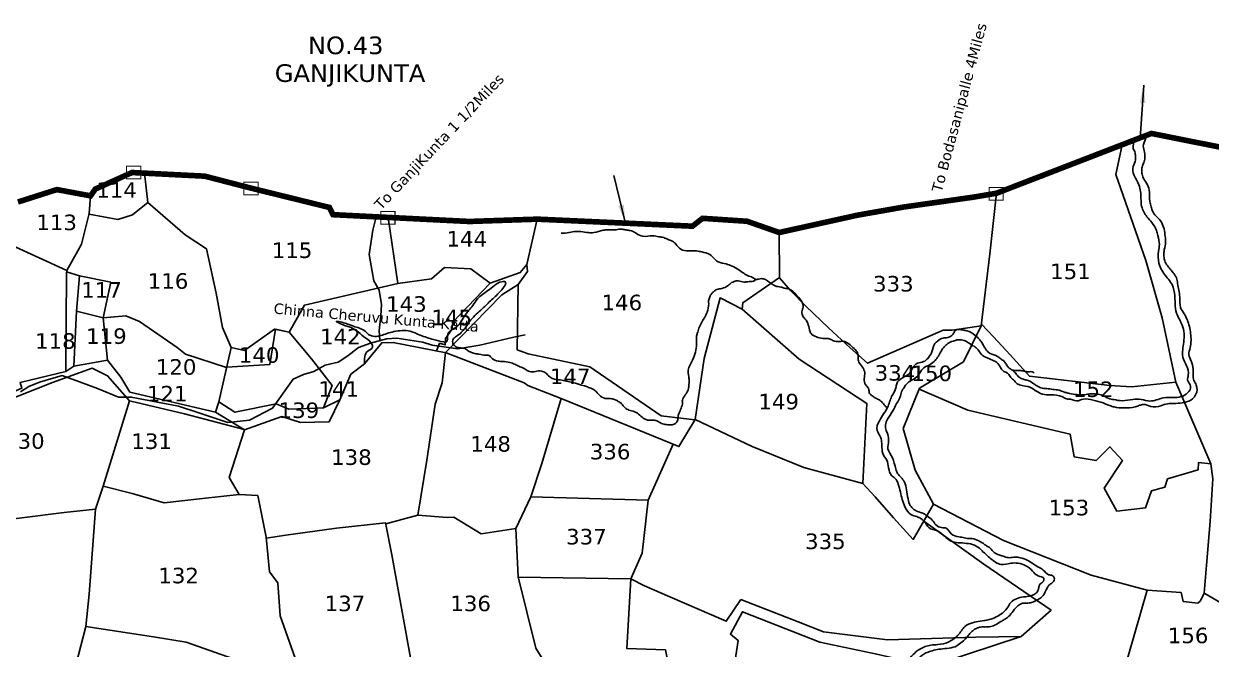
# Model space of a CAD drawing. Header units: inches. Extents: x 749320 to 763590, y 1655511 to 1661473.
# Drawn here: x 756578 to 758269, y 1659235 to 1660126 of the extents above; entities that cross this region are included whole.
import ezdxf
from ezdxf.enums import TextEntityAlignment as Align

# ---------------------------------------------------------------- set-up
doc = ezdxf.new("R2010")
doc.units = ezdxf.units.IN
doc.header["$MEASUREMENT"] = 0
doc.linetypes.add('ACAD_ISO02W100', pattern=[15, 12, -3])
for name, color, linetype in [('PLOT', 7, 'Continuous'), ('PLOT NO', 7, 'Continuous'), ('ROADS', 6, 'Continuous'), ('TANKS-STREAM', 4, 'Continuous'), ('VILLAGE BOUNDRY', 5, 'Continuous'), ('VILLAGE STONES', 240, 'Continuous')]:
    doc.layers.add(name, color=color, linetype=linetype)
doc.styles.get("Standard").update_dxf_attribs({"font": 'verdana_0.ttf'})
doc.dimstyles.get("Standard").update_dxf_attribs({"dimtxt": 0.18, "dimasz": 0.18, "dimexe": 0.18, "dimexo": 0.0625, "dimgap": 0.09, "dimtad": 0, "dimtih": 1, "dimtoh": 1, "dimdec": 4, "dimzin": 0, "dimdsep": 46, "dimtxsty": 'Standard', "dimcen": 0.09, "dimadec": 0, "dimazin": 0, "dimtfac": 1, "dimtdec": 4, "dimtofl": 0, "dimtmove": 0, "dimatfit": 3, "dimfxl": 0, "dimtolj": 1, "dimtzin": 0, "dimarcsym": 0})

msp = doc.modelspace()

# ---------------------------------------------------------------- linework, layer by layer
at = {"layer": 'PLOT'}
for points in [[(757941.7, 1659698.2), (757958.9, 1659679.9), (757982.4, 1659654.2), (758010, 1659623.9), (758124.8, 1659610.9), (758155.4, 1659608.8), (758218.5, 1659615.6), (758199.1, 1659707), (758175.7, 1659788.5), (758140, 1659892.1), (758133.2, 1659910.9), (758142.1, 1659953.4)], [(756670.7, 1659854.6), (756711.8, 1659846.9), (756732.7, 1659853.9), (756754.5, 1659871.4), (756749.5, 1659913)], [(757654, 1659764.1), (757669.9, 1659745.8), (757691.8, 1659723.8), (757723.9, 1659692.6), (757754.5, 1659664.5), (757779.6, 1659642.3), (757887, 1659689.4), (757900, 1659689.7), (757941.4, 1659695.7), (757953.6, 1659798.3), (757963.2, 1659884.4)], [(756638.9, 1659774.2), (756654.7, 1659802.5), (756659.8, 1659811.7), (756670.9, 1659855.4), (756672.7, 1659880.7)], [(756754.5, 1659871.4), (756807.5, 1659825.2), (756837.7, 1659805.3), (756851.8, 1659742.3), (756860.9, 1659693.4), (756873.2, 1659664.6)], [(756969.5, 1659207.8), (756942.9, 1659282.7), (756939.7, 1659329.8), (756927.7, 1659345.4), (756923, 1659394.6), (756910.8, 1659454.1), (756884.2, 1659455.6), (756870.4, 1659479.9), (756891.9, 1659547.8), (756850.5, 1659572.8), (756855.6, 1659587.6), (756873.2, 1659664.6), (756892.2, 1659660.7), (756934.8, 1659691), (756955.8, 1659686.6), (756977.4, 1659725.2), (757110.5, 1659756), (757096.7, 1659850)], [(757533.6, 1659561.9), (757485.5, 1659567.7), (757383.8, 1659637.2), (757296.3, 1659655.9), (757280.3, 1659661.6), (757281.8, 1659754.4), (757295, 1659772.8), (757294, 1659782.8), (757309, 1659847.5)], [(757653.6, 1659828.5), (757654.3, 1659764.3), (757601.8, 1659728.6), (757600.8, 1659719.5)], [(756471.4, 1659590.2), (756551.3, 1659596.5), (756574.9, 1659607.1), (756572.4, 1659615.2), (756637.6, 1659630.5), (756638.5, 1659770.8), (756638.9, 1659774.2), (756560, 1659810.3), (756551.2, 1659812.7)], [(757110.5, 1659756), (757158.4, 1659762.4), (757177.1, 1659778.9), (757214.2, 1659777), (757241.8, 1659756.6), (757284.8, 1659771.8), (757294, 1659782.8)], [(756638.7, 1659772.5), (756657.2, 1659767), (756701.6, 1659757.7), (756690.8, 1659707), (756652.5, 1659716.7), (756657.2, 1659767)], [(757093.2, 1659413.8), (757138.9, 1659426.3), (757151.7, 1659504.3), (757163.7, 1659583.9), (757173.8, 1659614.3), (757178.4, 1659657.5), (757258.4, 1659740), (757281.8, 1659754.4)], [(757241.8, 1659756.6), (757189, 1659700.7), (757187.4, 1659690.3), (757178.3, 1659677.5), (757178, 1659668.5), (757169.9, 1659670.9), (757165.6, 1659660)], [(756936.1, 1659690.8), (756955.8, 1659686.6), (756987.3, 1659648.9), (757017.1, 1659610.9), (757004.6, 1659579), (757027.6, 1659590.2), (757043.3, 1659626.8), (757063.1, 1659641.7), (757087.6, 1659671.6), (757103.9, 1659671.8), (757179.3, 1659657.3), (757290.3, 1659614.6), (757295.6, 1659610.9), (757343, 1659592.1), (757425.5, 1659558.6), (757510.8, 1659523.8), (757533.9, 1659562.4), (757546.7, 1659649.1), (757569.5, 1659735.4), (757600.8, 1659719.5), (757681.9, 1659648.1), (757778.3, 1659585.2), (757773, 1659471.4), (757688.7, 1659494.1), (757615.3, 1659524), (757533.9, 1659562.4)], [(756652.5, 1659716.7), (756648.9, 1659638.3), (756637.6, 1659630.5)], [(756648.9, 1659638.3), (756697, 1659646.9), (756690.8, 1659707)], [(756690.8, 1659707), (756723, 1659709.7), (756742.6, 1659702), (756796, 1659664.9), (756807.9, 1659655.4), (756866.6, 1659636.1)], [(756866.7, 1659636.6), (756928.2, 1659640.6), (756936.1, 1659690.8)], [(757773, 1659471.4), (757790.2, 1659452.1), (757816.6, 1659422.3), (757844.6, 1659391.7), (757873.6, 1659441.7), (757847.2, 1659490), (757830.3, 1659549.5), (757853.4, 1659606.8), (757916.2, 1659644.4), (757941.4, 1659695.7)], [(756697, 1659646.9), (756716, 1659622.6), (756728.8, 1659601.4), (756850.5, 1659572.8)], [(756331.7, 1659556.2), (756408.1, 1659556.1), (756465.6, 1659566), (756481.5, 1659580.1), (756503.7, 1659583), (756547.7, 1659587.1), (756618.4, 1659615), (756674.9, 1659635.4), (756697, 1659624.5), (756728, 1659588.8)], [(758218.5, 1659615.6), (758264.1, 1659509), (758268.4, 1659499), (758251, 1659501.2), (758250.2, 1659490.7), (758206.8, 1659477.6), (758202.8, 1659465.8), (758183.9, 1659460.9), (758175.6, 1659436.7), (758134.7, 1659431.7), (758116.7, 1659464.7), (758142.4, 1659503.9), (758124.6, 1659523.5), (758105, 1659503.8), (758073.8, 1659509.1), (758068, 1659541.6), (757922.5, 1659575.6), (757852.9, 1659605.7)], [(756473.5, 1659409.4), (756575, 1659422.4), (756635, 1659430), (756680, 1659434.6), (756690.9, 1659467.3), (756728, 1659588.8)], [(756728, 1659588.8), (756806.7, 1659570.5), (756891.4, 1659548.2)], [(756855.6, 1659587.6), (756878.4, 1659572.6), (756937.1, 1659584.6), (756955, 1659576.9), (757004.6, 1659579)], [(756891.9, 1659547.8), (756945, 1659566.5), (756971.6, 1659558.2), (757012.6, 1659558.8), (757027.6, 1659590.2)], [(757502.6, 1659527.1), (757466.9, 1659447.5), (757300.1, 1659452.1), (757315.7, 1659499.7), (757343, 1659592.1)], [(758308.7, 1659286), (758260, 1659314.6), (758259.1, 1659315.1), (758262.3, 1659355), (758267.7, 1659417.2), (758271.5, 1659477.7), (758268.4, 1659499)], [(756690.9, 1659467.3), (756731.8, 1659456.9), (756777.8, 1659443.8), (756832.2, 1659449.9), (756884.6, 1659455.6)], [(757300.1, 1659452.1), (757278.7, 1659407), (757281.9, 1659338.5), (757307.1, 1659237), (757337, 1659188.5), (757320.8, 1659149), (757280.6, 1659137.3)], [(757466.9, 1659447.5), (757458.3, 1659372.2), (757442.4, 1659335.6)], [(756680, 1659434.6), (756670.7, 1659313.5), (756666.1, 1659267.4), (756651.7, 1659212.5), (756637.4, 1659162.4), (756619.6, 1659106.7)], [(757873.6, 1659441.7), (757973.1, 1659390), (758097.8, 1659340.8), (758177.6, 1659319.5), (758226, 1659316.1), (758229.1, 1659303.2), (758250, 1659300.8), (758253.9, 1659304.3), (758259.1, 1659315.1)], [(756969.3, 1659208.3), (757011.2, 1659207.8), (757060.2, 1659208), (757130, 1659206.1), (757130.6, 1659212.4), (757102, 1659369.7), (757092.9, 1659415.1), (757023, 1659407.6), (756950.7, 1659397.5), (756923.1, 1659393.4)], [(757138.9, 1659426.3), (757180.9, 1659422.8), (757190.2, 1659423.2), (757229.1, 1659399.4), (757278.7, 1659407)], [(757442.4, 1659335.6), (757461.7, 1659325.5), (757498, 1659309.7), (757578.3, 1659275.2), (757599.1, 1659306), (757680.8, 1659274.4), (757716.7, 1659260.2), (757807.9, 1659248.8), (757933.9, 1659252.2), (757998.2, 1659253.6), (758040.8, 1659290.9), (757944.9, 1659356.2), (757859.7, 1659417.8)], [(757343.4, 1658919.3), (757372, 1658917.6), (757411.9, 1658915.5), (757518.5, 1658970.3), (757525.9, 1658983.3), (757542.7, 1659006.4), (757552.1, 1659021.3), (757558.2, 1659084.1), (757517, 1659104), (757505.5, 1659165), (757491.7, 1659234.2), (757436.6, 1659236.4), (757442.4, 1659335.6), (757282, 1659338)], [(757495.4, 1658850.7), (757517.4, 1658900.1), (757547.3, 1658909), (757790.3, 1658809.8), (757838.2, 1658941.7), (757864, 1659052.2), (758050.8, 1659035.4), (758088.6, 1659128.2), (758141.9, 1659194), (758177.6, 1659319.5)], [(757547.3, 1658909), (757571.6, 1659091.2), (757595.1, 1659247.8), (757584.1, 1659256.6), (757601.5, 1659288.6), (757711.7, 1659245.3), (757792.5, 1659228.1), (757871.4, 1659210.2), (757884.5, 1659216.1), (757998.2, 1659253.6)], [(756666.1, 1659267.4), (756762.5, 1659252.8), (756809, 1659245.1), (756908.7, 1659210), (756968.6, 1659187.7)]]:
    msp.add_lwpolyline(points, dxfattribs=at)
at = {"layer": 'ROADS'}
for points in [[(757079.2, 1659848.8), (757074.7, 1659831.8), (757069.6, 1659797.1), (757074, 1659773.1), (757076.4, 1659759.8), (757083.6, 1659746.3), (757087.2, 1659725.9), (757086.3, 1659709.9), (757083.8, 1659688.8), (757084.9, 1659674.6)], [(756572.8, 1659601.8), (756584.9, 1659609.1), (756600.1, 1659615.4), (756632.1, 1659624.8), (756657, 1659615.9), (756682.8, 1659606.5), (756712.7, 1659594.1), (756730.6, 1659594.1), (756745.7, 1659591.2), (756797.8, 1659581.3), (756825.6, 1659572.2), (756868.5, 1659558.1), (756899.2, 1659561.4), (756931.7, 1659578.5), (756961.1, 1659619.9), (756976.1, 1659626.5), (756990.7, 1659630.4), (757007, 1659639.5), (757025.2, 1659643.8), (757039.2, 1659653), (757054.6, 1659664.7), (757071.7, 1659670.9), (757094.5, 1659677.3), (757109.2, 1659678.2), (757146.2, 1659672.4), (757159.3, 1659667.9), (757195.7, 1659663), (757210.1, 1659665.3), (757227.1, 1659668), (757275.7, 1659679.4), (757291.7, 1659682.7)]]:
    msp.add_lwpolyline(points, dxfattribs=at)
at = {"layer": 'TANKS-STREAM'}
for points in [[(757986.3, 1659632.5), (757990.6, 1659627.9), (757995.4, 1659622.5), (758001.4, 1659619.6), (758006.2, 1659618.4), (758014.9, 1659614.2), (758020.5, 1659610.3), (758028.6, 1659606.8), (758036.8, 1659606.1), (758045.9, 1659604.8), (758050.5, 1659604.6), (758057.5, 1659602), (758062.4, 1659600.5), (758067.1, 1659599.4), (758077.4, 1659597.8), (758091, 1659597.9), (758098, 1659598.9), (758105.7, 1659598.5), (758114.2, 1659596.6), (758123, 1659592.3), (758130.1, 1659590.6), (758142.1, 1659589.1), (758157.4, 1659591), (758169.3, 1659590.9), (758181.7, 1659588.6), (758190.8, 1659590.2), (758201, 1659593), (758214.9, 1659593.5), (758235.4, 1659600.2), (758239.7, 1659609.6), (758235.3, 1659618.4), (758236.4, 1659625.5), (758233.7, 1659638.9), (758228.6, 1659651.1), (758229.9, 1659672.5), (758227.8, 1659696.5), (758219.7, 1659713.8), (758217.6, 1659726.7), (758216.6, 1659742.4), (758211.2, 1659757.9), (758204.7, 1659766), (758194.5, 1659784.7), (758194.1, 1659802.1), (758195.2, 1659811.5), (758193, 1659824.1), (758191.1, 1659831.5), (758184.5, 1659842.7), (758177.5, 1659850.8), (758169.9, 1659865.9), (758168.9, 1659876.9), (758166, 1659896.4), (758159, 1659910.4), (758157.8, 1659922.7), (758161.1, 1659931.7), (758161, 1659938.5), (758159.6, 1659944.6), (758157.8, 1659947.6), (758158, 1659952), (758158.1, 1659956.1), (758158.1, 1659959.6)], [(758176.1, 1659966.9), (758173.6, 1659956.5), (758172.4, 1659953.7), (758173.5, 1659944.9), (758174.6, 1659936.1), (758173.4, 1659929.4), (758170.9, 1659923.3), (758170, 1659916.9), (758170.9, 1659909.6), (758173.8, 1659903.2), (758179.4, 1659894.2), (758181.9, 1659870.4), (758184.1, 1659863.4), (758186.1, 1659857.3), (758192.2, 1659850.3), (758198, 1659843.2), (758201.8, 1659833.8), (758203.4, 1659822.8), (758204.1, 1659814.4), (758202.2, 1659804.3), (758201.6, 1659798.8), (758202.1, 1659791.1), (758204.2, 1659785), (758209.3, 1659778.2), (758214.8, 1659771.3), (758217.2, 1659767.8), (758219.4, 1659763.8), (758221.1, 1659756.1), (758224.1, 1659736.6), (758225.4, 1659721.9), (758230.4, 1659712.9), (758235, 1659703.9), (758239.6, 1659684.9), (758239, 1659664.6), (758237.1, 1659654.8), (758240.5, 1659645.5), (758242.3, 1659640.2), (758243.3, 1659626.4), (758244.2, 1659617.9), (758247.7, 1659611.2), (758247.3, 1659598.2), (758242.3, 1659591.5), (758230.9, 1659586.7), (758218.7, 1659585.2), (758211.2, 1659584.9), (758207.1, 1659584.8), (758197.2, 1659581.6), (758183, 1659580.9), (758172.3, 1659583.7), (758167, 1659582.5), (758160.9, 1659580.3), (758143.8, 1659578.8), (758130.9, 1659580.1), (758124.6, 1659582.1), (758111.6, 1659587), (758097, 1659590.6), (758084.2, 1659590.7), (758079.8, 1659588.9), (758068.7, 1659591.3)], [(757343.1, 1659827.6), (757354.2, 1659828.3), (757364.5, 1659830.1), (757371, 1659829.7), (757381.9, 1659828.3), (757389.5, 1659828.4), (757402.9, 1659831.7), (757410, 1659832.5), (757419.7, 1659832.2), (757427.3, 1659833.4), (757432.9, 1659832.7), (757438.3, 1659831.7), (757444.6, 1659830.3), (757450.2, 1659827), (757459.3, 1659823.2), (757473.5, 1659823.7), (757482.2, 1659822.5), (757489.1, 1659821.3), (757496.4, 1659818.3), (757501.6, 1659816.1), (757506.3, 1659812.1), (757513.6, 1659804.6), (757524.8, 1659802.2), (757536, 1659802.2), (757543.4, 1659800.9), (757554.6, 1659797.3), (757562.3, 1659790.2), (757566.8, 1659786.7), (757578, 1659783.7), (757586.5, 1659780.6), (757596.2, 1659775.3), (757610.3, 1659766.5), (757617.4, 1659763.6), (757619.9, 1659761.9), (757624.6, 1659762.3), (757628.8, 1659762.8), (757633.9, 1659761.4), (757645, 1659753.9), (757648.7, 1659752.1), (757655.8, 1659750.9), (757660.7, 1659749.3), (757668, 1659748), (757678.2, 1659739.5), (757684.6, 1659732.3), (757687.6, 1659722.7), (757686, 1659715.7), (757687.5, 1659709.2), (757691, 1659704.7), (757694.2, 1659699.6), (757696.9, 1659689.9), (757699.2, 1659684.6), (757706.6, 1659679.9), (757715.7, 1659677.7), (757720.5, 1659677.8), (757726, 1659676.7), (757730.9, 1659674.3), (757739.1, 1659673.4), (757745.7, 1659673.5), (757750.5, 1659671.5), (757758.7, 1659664.9), (757764.5, 1659658.5), (757766.1, 1659652), (757766.5, 1659645.7), (757768, 1659642.3), (757773.5, 1659635), (757775.5, 1659627.1), (757774.7, 1659617.7), (757777.8, 1659610.2), (757781.1, 1659605.8), (757782.3, 1659599.5), (757785.3, 1659596.7), (757789.9, 1659593.2), (757794.9, 1659590.9), (757799.6, 1659587.6), (757804.4, 1659581.7), (757807.6, 1659579.1)], [(757063.1, 1659641.7), (757067.6, 1659659.6), (757074.3, 1659665.1), (757072.6, 1659671.2), (757062.2, 1659680), (757051, 1659689.1), (757041.1, 1659694.1), (757034.5, 1659696.1), (757025.6, 1659700.2), (757023.2, 1659701.5), (757035.2, 1659699.4), (757047.3, 1659695), (757063.7, 1659688.1), (757068.6, 1659683.5), (757077.7, 1659680.5), (757094.9, 1659684.7), (757104.9, 1659687.4), (757128, 1659687.9), (757142.2, 1659682.5), (757161.4, 1659676.1), (757176, 1659672.7), (757179.3, 1659672.4), (757181.6, 1659683.5), (757193.7, 1659694), (757206.4, 1659711), (757217.2, 1659724.5), (757223.7, 1659733.9), (757238.8, 1659745.8), (757248, 1659753.1), (757258.3, 1659758.5), (757263.4, 1659758.2), (757258.5, 1659747.1), (757243.9, 1659732.6), (757230.7, 1659719.9), (757214.5, 1659704), (757207.5, 1659694.2), (757195.6, 1659681.8), (757189.9, 1659677.5), (757188.6, 1659675.4), (757188.6, 1659671.3), (757189.4, 1659669.2)], [(757620.8, 1659761.7), (757617.1, 1659759.3), (757609, 1659758.5), (757603.4, 1659757.9), (757595.4, 1659759.7), (757589.3, 1659758.7), (757585.9, 1659757.2), (757580.8, 1659752.9), (757572, 1659748.9), (757564.7, 1659747.2), (757560.3, 1659744.5), (757557.4, 1659741.4), (757554.8, 1659737), (757553.1, 1659731.3), (757553.2, 1659727.1), (757550.8, 1659715), (757542.8, 1659699.7), (757539.3, 1659692.2), (757537, 1659685), (757535.8, 1659679.7), (757535.8, 1659672.3), (757531.6, 1659649.9), (757525.8, 1659638.2), (757523.9, 1659630.9), (757525.1, 1659621.1), (757525.2, 1659614.6), (757523.8, 1659604.2), (757519.9, 1659597.4), (757515.7, 1659589.6), (757515.7, 1659584.2), (757513.1, 1659576.4), (757511.7, 1659572.9), (757509.7, 1659568.1), (757509.5, 1659564.8), (757509.4, 1659564.5)], [(756392.1, 1658039.7), (756393.1, 1658044.2), (756394.5, 1658046.9), (756397.5, 1658052.9), (756398.3, 1658058.1), (756399.3, 1658063.4), (756402.6, 1658067.3), (756413.3, 1658078.3), (756417.7, 1658084), (756419.8, 1658097.4), (756422.7, 1658104.2), (756431.2, 1658114.2), (756435.4, 1658121), (756437.4, 1658132.2), (756441.1, 1658140.3), (756443.6, 1658143.9), (756446.2, 1658149.5), (756449.8, 1658153.3), (756459.2, 1658159.4), (756464.5, 1658165.3), (756467.8, 1658176.4), (756474, 1658184.3), (756479.3, 1658186.8), (756487.4, 1658189.3), (756492.7, 1658192.2), (756498.5, 1658200.7), (756507.9, 1658205.2), (756518.9, 1658208.2), (756525.9, 1658213.4), (756534.1, 1658223.6), (756542.5, 1658228.6), (756548.3, 1658230.1), (756556.7, 1658234), (756569.2, 1658244), (756578.1, 1658254.9), (756587.7, 1658264.6), (756596.2, 1658268.3), (756605.5, 1658277.8), (756609.7, 1658287.7), (756611.4, 1658296.7), (756617.7, 1658304.5), (756625.7, 1658317.8), (756628.7, 1658335.9), (756635.1, 1658341.9), (756642.8, 1658346.5), (756646.5, 1658361.4), (756646.2, 1658366.1), (756650.6, 1658372.8), (756657.8, 1658381.4), (756661.4, 1658395.7), (756668.6, 1658401), (756678.7, 1658409.1), (756689, 1658417.2), (756699.5, 1658427.3), (756702.6, 1658434.2), (756706.3, 1658443.9), (756710.5, 1658451.4), (756714.7, 1658457), (756722.7, 1658463.5), (756725.7, 1658465.7), (756734.9, 1658475.3), (756738.6, 1658481.3), (756742.7, 1658492.1), (756746.2, 1658497.7), (756754.3, 1658504), (756765.2, 1658524), (756768, 1658532), (756774.6, 1658538), (756781.2, 1658544), (756787.1, 1658550.9), (756794.5, 1658561.6), (756797.6, 1658570.2), (756804.7, 1658577.6), (756817.8, 1658586.8), (756824.9, 1658594.3), (756830.2, 1658600), (756837.1, 1658614.7), (756840.7, 1658622.7), (756852.2, 1658630.7), (756859.6, 1658637), (756866, 1658649.5), (756866.7, 1658653.8), (756870.7, 1658657.9), (756877.8, 1658661.8), (756883.1, 1658666.9), (756885.9, 1658678), (756895.2, 1658688.2), (756902.8, 1658692.9), (756910.1, 1658700.4), (756918.4, 1658722.3), (756931.5, 1658730.3), (756942.5, 1658735.8), (756949.8, 1658743.2), (756954.8, 1658754.1), (756955.2, 1658763.6), (756959.2, 1658773.4), (756968.6, 1658781.9), (756972.2, 1658790.9), (756973.2, 1658795.7), (756978.2, 1658803), (756985.6, 1658812.3), (756990, 1658822.6), (756992.1, 1658825.3), (756999.7, 1658830.1), (757012.3, 1658834.4), (757023.3, 1658843.7), (757032.4, 1658851), (757042.7, 1658852.7), (757050.1, 1658852.9), (757064, 1658849.1), (757074.1, 1658847.8), (757083.7, 1658848.2), (757094.7, 1658849.5), (757103.8, 1658847.9), (757113, 1658843.7), (757117.6, 1658842.2), (757122.9, 1658843.2), (757139.5, 1658843.1), (757156.7, 1658838.5), (757164.9, 1658834.9), (757175.6, 1658836.3), (757187.1, 1658834.2), (757198, 1658830.7), (757206.3, 1658827), (757210.9, 1658823.2), (757214.6, 1658817.5), (757223.9, 1658809.9), (757237.4, 1658805), (757253.5, 1658802.6), (757264.7, 1658802.9), (757276.5, 1658798.3), (757290.4, 1658797.6), (757297.1, 1658800.2), (757304.9, 1658801.4), (757314.2, 1658806.1), (757318.4, 1658806.8), (757324.2, 1658807), (757341.3, 1658812.1), (757350.1, 1658815.2), (757358.7, 1658814.7), (757370.8, 1658810.3), (757381.7, 1658807.2), (757391.6, 1658808.4), (757398.4, 1658813.8), (757406.2, 1658818.9), (757415.2, 1658825.6), (757423.1, 1658830.4), (757433.2, 1658837.9), (757438.3, 1658850), (757450.2, 1658868.7), (757457.7, 1658871.2), (757467.8, 1658882.9), (757469, 1658891.2), (757475.4, 1658903.3), (757485.6, 1658914.2), (757496, 1658926.7), (757503.7, 1658948.1), (757512.2, 1658957.7), (757522.4, 1658965.5), (757532.7, 1658983.6), (757540, 1659002.6), (757547.1, 1659028.7), (757555.8, 1659040.1), (757566.2, 1659050), (757577, 1659063.1), (757585.8, 1659084.6), (757587.2, 1659093.8), (757591.8, 1659101.7), (757596.2, 1659107.1), (757603, 1659111.7), (757611.8, 1659115.4), (757622, 1659118.3), (757632.1, 1659124.9), (757643.7, 1659138.6), (757652.7, 1659147.2), (757661.7, 1659150.4), (757673.2, 1659152.5), (757685, 1659153.3), (757700.2, 1659160), (757708.1, 1659162.4), (757717.3, 1659162.3), (757730.5, 1659162.3), (757743, 1659166.9), (757754.4, 1659171.3), (757759.5, 1659176.5), (757767.2, 1659182.4), (757779.7, 1659193.4), (757789, 1659197.9), (757800.2, 1659199.7), (757816.6, 1659204.3), (757833.2, 1659214.6), (757836.2, 1659218.3), (757854, 1659235.4), (757869.7, 1659241.1), (757879.8, 1659241.9), (757894.4, 1659245.2), (757901.1, 1659249.3), (757908.3, 1659255.1), (757918.2, 1659267.8), (757928.9, 1659273), (757939.8, 1659275), (757952.7, 1659277.5), (757971.5, 1659286.7), (757978, 1659293.3), (757982.2, 1659300.2), (757989.1, 1659306.1), (758009.7, 1659310.9), (758014.4, 1659312.2), (758019.2, 1659315), (758022.8, 1659320.6), (758023.8, 1659325.4), (758025, 1659327.8), (758030.1, 1659332.3), (758030.7, 1659336), (758022.3, 1659339.7), (758014.6, 1659346.6), (758004.9, 1659354), (757993.8, 1659357.7), (757983.6, 1659357.6), (757969.1, 1659356), (757955.2, 1659364), (757942.9, 1659375.1), (757934.4, 1659382.2), (757923.5, 1659385.6), (757911.2, 1659386.7), (757900.9, 1659388.2), (757892.8, 1659392.9), (757885.5, 1659399.3), (757876.5, 1659404.8), (757869.1, 1659406.8), (757862.3, 1659414.1), (757855.2, 1659421.3), (757849.7, 1659424), (757841.3, 1659427), (757832.8, 1659438), (757828.9, 1659448.5), (757823.3, 1659470.2), (757818.5, 1659478.7), (757813.6, 1659482.7), (757809.5, 1659493.3), (757806.8, 1659504.5), (757801.1, 1659513.7), (757800.1, 1659519.5), (757799.4, 1659531), (757797.6, 1659538), (757793.1, 1659546.8), (757796.3, 1659560.6), (757807.9, 1659579.6), (757813.8, 1659595), (757819.8, 1659607.6), (757821, 1659613.2), (757829.1, 1659621.6), (757839, 1659628), (757846.2, 1659639.3), (757850.7, 1659642.4), (757859.4, 1659644.8), (757864.7, 1659648.8), (757871.1, 1659658.5), (757875.5, 1659670.3), (757879.3, 1659673.9), (757887.1, 1659678.1), (757893.8, 1659679.1), (757899.4, 1659681.9), (757902.8, 1659686.2), (757904.4, 1659688.8), (757908.8, 1659690.4), (757915.7, 1659689.5), (757920.7, 1659688.7), (757932.9, 1659681.9), (757937.7, 1659677.7), (757941.3, 1659673.3), (757944.6, 1659667.8), (757949, 1659660.7), (757954.1, 1659656.4), (757964.8, 1659651.9), (757969.1, 1659648.7), (757974.1, 1659645.1), (757977.5, 1659640.1), (757982.9, 1659634.3), (757987.4, 1659632.3), (757997.9, 1659632), (758004, 1659630.7), (758010, 1659630.2), (758013.9, 1659630.3), (758016.7, 1659628.2)], [(758068.7, 1659591.3), (758063.2, 1659591.7), (758056.4, 1659594.9), (758040.8, 1659597.3), (758028.7, 1659598.5), (758007.8, 1659609.1), (757992.6, 1659613.1), (757987.3, 1659618.6), (757982.6, 1659623.3), (757980.8, 1659626.4), (757971.5, 1659632.3), (757966.6, 1659640.3), (757959.5, 1659645.9), (757950.8, 1659649.7), (757944.2, 1659652.7), (757934.2, 1659664.4), (757928, 1659668.3), (757920.3, 1659673.2), (757917.1, 1659674.8), (757913.2, 1659675.6), (757910.6, 1659675.6), (757906.7, 1659675.5), (757904.6, 1659674.6), (757901.2, 1659673.9), (757893.9, 1659670.3), (757888.6, 1659665.7), (757884.6, 1659660), (757880.4, 1659652.4), (757875.7, 1659646.4), (757868.9, 1659640.7), (757861.7, 1659637.1), (757854.7, 1659630.3), (757851.1, 1659624.5), (757843.6, 1659618.9), (757838.4, 1659615.7), (757834.8, 1659612.4), (757831, 1659607.1), (757827.4, 1659599.8), (757826.5, 1659595.9), (757820.9, 1659584.9), (757815.4, 1659574.5), (757808.1, 1659562.8), (757805, 1659554.6), (757806.1, 1659546.5), (757808.3, 1659540.8), (757809.4, 1659532.3), (757808.6, 1659520.5), (757814.8, 1659507.9), (757819.7, 1659491.9), (757822.3, 1659485.6), (757827.3, 1659479.7), (757832, 1659473.1), (757835, 1659462.4), (757837.2, 1659449.2), (757840.4, 1659439.8), (757852.5, 1659430.7), (757861, 1659427.3), (757863.9, 1659425), (757871.7, 1659419), (757876.9, 1659412.2), (757885, 1659408.4), (757891.7, 1659407.4), (757899, 1659399.2), (757909.5, 1659395.3), (757917.8, 1659393.8), (757921.6, 1659393.1), (757928.5, 1659392.7), (757937.8, 1659389.6), (757944.5, 1659385.6), (757949, 1659382.4), (757954.2, 1659379.1), (757959.9, 1659373), (757970.8, 1659368.4), (757977.7, 1659366), (757985.6, 1659365.9), (757989.8, 1659366.5), (757996.9, 1659365.5), (758007.6, 1659361.6), (758023.2, 1659352), (758029.8, 1659348), (758037.3, 1659341.4), (758042.6, 1659340.2), (758045.4, 1659337), (758043.6, 1659330.6), (758039, 1659327.6), (758036.3, 1659324.3), (758033.1, 1659318), (758028.2, 1659310.2), (758018.8, 1659304.1), (758014.9, 1659302.3), (758008, 1659301), (758000.3, 1659300.6), (757996.5, 1659299), (757986.8, 1659289.6), (757980.3, 1659281.7), (757974.3, 1659277.5), (757969.3, 1659274.5), (757960.4, 1659269.3), (757953.2, 1659267.3), (757947.1, 1659266.9), (757940.5, 1659266.8), (757935.8, 1659265.5), (757930.7, 1659262.8), (757920.4, 1659251.8), (757914.4, 1659245.9), (757906.7, 1659240.1), (757883.7, 1659235.5), (757873.7, 1659233.7), (757865.8, 1659231.3), (757854.4, 1659224.3), (757847.3, 1659215.6), (757840.2, 1659208.6), (757836.6, 1659205.8), (757822.9, 1659197.2), (757799, 1659191.2), (757790, 1659189.4), (757784.5, 1659185.9), (757770.2, 1659174.8), (757759.1, 1659165.4), (757752.9, 1659162.5), (757741.4, 1659157.2), (757732.1, 1659154.7), (757721.3, 1659154.9), (757708.7, 1659154.3), (757700.7, 1659151.1), (757693.9, 1659147.2), (757686.3, 1659145.1), (757676.9, 1659143), (757664.4, 1659140.4), (757651.8, 1659133.3), (757641.7, 1659120.7), (757635.2, 1659114.1), (757625, 1659109), (757609.3, 1659104), (757600.8, 1659098.3), (757594.6, 1659085.6), (757585.2, 1659059), (757575.5, 1659046.3), (757566.1, 1659037.6), (757564.2, 1659036), (757558.3, 1659027.8), (757553.6, 1659018.7), (757550.9, 1659004.9), (757549, 1658995.5), (757544.7, 1658983.2), (757538, 1658970.8), (757528.6, 1658958.6), (757521.7, 1658951.1), (757518.5, 1658947.8), (757515.7, 1658943.5), (757505.5, 1658922), (757502.6, 1658915.4), (757491.8, 1658904.1), (757482.5, 1658892.7), (757476.8, 1658879.7), (757474.6, 1658874.6), (757472, 1658870.8), (757464.8, 1658864.2), (757460.3, 1658860.6), (757455.3, 1658857.2), (757451.9, 1658854.1), (757446.4, 1658843.6), (757443.2, 1658835.3), (757439.8, 1658830), (757434.8, 1658825.4), (757428.4, 1658821.7), (757415.5, 1658809.3), (757412.7, 1658805.5), (757404.4, 1658800.8), (757394.3, 1658798.2), (757384.3, 1658797.9), (757380.9, 1658798.3), (757374.5, 1658800.3), (757371.5, 1658800.7), (757367.2, 1658801.8), (757360.6, 1658804.2), (757353.4, 1658805.1), (757346.4, 1658804.4), (757340.4, 1658803.2), (757331.1, 1658800.3), (757320.9, 1658799.1), (757311.7, 1658797.4), (757306.6, 1658794.9), (757298.9, 1658791.5), (757288.9, 1658788.4), (757279.1, 1658787.5), (757268.3, 1658791.4), (757262.6, 1658794.1), (757250.2, 1658795.1), (757243.8, 1658794), (757228.8, 1658797.8), (757221.5, 1658800.3), (757216.6, 1658802.6), (757210.9, 1658813.2), (757206.9, 1658819), (757199.9, 1658822.2), (757194.4, 1658824.1), (757180.7, 1658827.7), (757177.1, 1658828.3), (757171.2, 1658828.4), (757164, 1658827.9), (757158.3, 1658827.9), (757130.6, 1658835.8), (757117.7, 1658834.4), (757110.6, 1658835.8), (757106.7, 1658837.4), (757096.2, 1658841.3), (757089.7, 1658842), (757069.2, 1658839.6), (757058.7, 1658841.8), (757051.7, 1658844.5), (757044.1, 1658844.3), (757037.3, 1658842.3), (757034, 1658841), (757027.4, 1658838.7), (757021.7, 1658833.8), (757016.5, 1658829), (757009.1, 1658824.8), (757000.7, 1658821.1), (756993.2, 1658811.6), (756988.5, 1658803.6), (756981.1, 1658797), (756978.1, 1658791.5), (756975.7, 1658785.5), (756974.4, 1658781.8), (756969.5, 1658776.4), (756964.1, 1658769.8), (756960.7, 1658757.4), (756957.9, 1658746), (756952.7, 1658735.4), (756947.5, 1658731.4), (756938.5, 1658726.9), (756929, 1658720.7), (756924, 1658715.8), (756920.5, 1658708.3), (756916.4, 1658700), (756909.8, 1658691.8), (756905.2, 1658687.7), (756898.3, 1658682.2), (756895.3, 1658680.3), (756893, 1658678.4), (756890.8, 1658672.2), (756890.3, 1658667.7), (756888.1, 1658662.9), (756885.7, 1658659.4), (756882.4, 1658656.9), (756874.4, 1658651.8), (756870.7, 1658646.6), (756867.5, 1658639.7), (756863.6, 1658632.9), (756861.2, 1658629), (756858.3, 1658625.3), (756850.4, 1658620.5), (756847.7, 1658618.3), (756839, 1658604.2), (756834.7, 1658595.1), (756829.7, 1658587.2), (756826.2, 1658583.4), (756819.2, 1658578.2), (756811.2, 1658572.6), (756804.1, 1658567.3), (756802.4, 1658563.5), (756799, 1658559), (756793.6, 1658548.2), (756786.8, 1658541.1), (756785.3, 1658539.1), (756781.1, 1658534.5), (756774, 1658524.6), (756757.2, 1658498.7), (756753.1, 1658495.4), (756749.2, 1658488.1), (756746.1, 1658478.9), (756730.2, 1658459.5), (756721, 1658451.8), (756712.9, 1658440.1), (756709, 1658432.7), (756703.6, 1658423.2), (756694.7, 1658413.9), (756690.5, 1658409.7), (756681.5, 1658402.4), (756673.3, 1658396.5), (756662.1, 1658386.1), (756659.9, 1658378.3), (756652.3, 1658368), (756650.7, 1658354.4), (756648.5, 1658346.9), (756642.7, 1658340.3), (756635.6, 1658329.5), (756635.6, 1658323.8), (756632.2, 1658312.9), (756623.9, 1658302.6), (756619.2, 1658294.4), (756617.2, 1658287.7), (756616.5, 1658283.9), (756612.1, 1658276), (756604.7, 1658268.3), (756595, 1658262.2), (756586.5, 1658255.3), (756582.9, 1658249.7), (756577.6, 1658241.4), (756567.5, 1658234.6), (756562.2, 1658228.9), (756556.1, 1658225.6), (756546.7, 1658222.7), (756539.9, 1658218.5), (756535.6, 1658214.2), (756529.7, 1658208), (756521.7, 1658202.6), (756514.2, 1658201.1), (756503.9, 1658195.6), (756498, 1658188.9), (756490.3, 1658183.5), (756476, 1658177.2), (756471.2, 1658164.7), (756466.4, 1658156.6), (756456.9, 1658148.4), (756451.6, 1658143.5), (756450.6, 1658142), (756447.7, 1658136.1), (756445, 1658132.1), (756443, 1658120.5), (756437.2, 1658109.9), (756429.7, 1658100.1), (756428.3, 1658090.4), (756428, 1658088.6), (756419.8, 1658072.9), (756410.6, 1658064.3), (756407, 1658057.4), (756405.6, 1658046.9), (756404.1, 1658040.4), (756402.2, 1658037.1), (756402, 1658036.7)], [(757509.4, 1659564.5), (757509.1, 1659561.4), (757507.4, 1659558.2), (757504, 1659555.6), (757498.7, 1659554.6), (757491.4, 1659555.3), (757484.4, 1659557.4), (757477.8, 1659561.1), (757469.1, 1659561.4), (757463.6, 1659562.2), (757449.8, 1659572.5), (757445.4, 1659574), (757437.8, 1659576.3), (757432.7, 1659580.4), (757427.9, 1659585.8), (757423.2, 1659588.7), (757419.2, 1659590.6), (757413.1, 1659592.1), (757405.6, 1659592.2), (757397.3, 1659597.4), (757391.4, 1659603.3), (757387, 1659606.1), (757380.5, 1659608.6), (757346, 1659617.9), (757337.2, 1659619.2), (757330.3, 1659620.9), (757323.6, 1659626.1), (757319.1, 1659629.8), (757310.7, 1659631.5), (757302.1, 1659630), (757294.6, 1659632.2), (757289.2, 1659635.6), (757282.7, 1659638.1), (757277.1, 1659641), (757270, 1659643.3), (757259.6, 1659644.9), (757253.4, 1659645.4), (757244.6, 1659649.3), (757240, 1659653.5), (757235.1, 1659653.9), (757226.5, 1659655.3), (757220.1, 1659656.2), (757213.5, 1659658.6), (757210.5, 1659660.1), (757207.4, 1659662.4), (757200.7, 1659664.1), (757194.8, 1659665), (757191, 1659667.6), (757189.6, 1659669)]]:
    msp.add_spline(points, degree=3, dxfattribs=at)
at = {"layer": 'VILLAGE BOUNDRY', "linetype": 'ACAD_ISO02W100', "ltscale": 2, "const_width": 8}
msp.add_lwpolyline([(756569.3, 1659871.9), (756624.7, 1659889.6), (756672.7, 1659880.7), (756679.6, 1659890.4), (756731.8, 1659913.9), (756835.4, 1659908.7), (756901.5, 1659891.6), (757012.9, 1659864.2), (757018, 1659853.9), (757212.1, 1659844.2), (757309, 1659847.5), (757530.1, 1659837.5), (757544.4, 1659848.7), (757607.9, 1659844.5), (757653.6, 1659828.5), (757765.2, 1659853.2), (757831.8, 1659864.9), (757930.1, 1659878.8), (757963.2, 1659884.4), (758183.7, 1659969.5), (758406.3, 1659925.3)], dxfattribs=at)
at = {"layer": 'VILLAGE STONES', "const_width": 1.5}
for points in [[(756724, 1659923), (756744.3, 1659923), (756744.3, 1659905), (756724, 1659905), (756724, 1659923)], [(756891.1, 1659900.2), (756911.3, 1659900.1), (756911.3, 1659882.1), (756891, 1659882.1), (756891.1, 1659900.2)], [(757952.6, 1659892.6), (757972.8, 1659892.6), (757972.8, 1659874.6), (757952.6, 1659874.6), (757952.6, 1659892.6)], [(757086.1, 1659858.4), (757106.4, 1659858.4), (757106.4, 1659840.4), (757086.1, 1659840.4), (757086.1, 1659858.4)]]:
    msp.add_lwpolyline(points, dxfattribs=at)

# ---------------------------------------------------------------- texts
at = {"layer": 'PLOT NO'}
for s, p in [('114', (756709.8, 1659889)), ('113', (756624.4, 1659842.9)), ('144', (757208.7, 1659819.5)), ('115', (756959.8, 1659803.3)), ('151', (758068.5, 1659773.2)), ('116', (756783.1, 1659759.5)), ('333', (757816.2, 1659755.6)), ('117', (756688.4, 1659746.8)), ('143', (757122.6, 1659726.7)), ('146', (757429.5, 1659728.9)), ('145', (757187.2, 1659707.5)), ('118', (756622.6, 1659674.1)), ('119', (756695.3, 1659681)), ('142', (757028.6, 1659680.4)), ('140', (756912.9, 1659654.2)), ('120', (756794.6, 1659637.2)), ('147', (757355.9, 1659623.7)), ('334', (757818.5, 1659628.7)), ('150', (757870.9, 1659628)), ('141', (757026.3, 1659605.7)), ('152', (758101, 1659605.4)), ('121', (756781.9, 1659599.1)), ('149', (757652.9, 1659587.8)), ('139', (756969.5, 1659575.5)), ('130', (756578.4, 1659531.7)), ('131', (756759.7, 1659531.4)), ('148', (757242.6, 1659527.6)), ('138', (757044.3, 1659508.7)), ('336', (757412.8, 1659516.6)), ('153', (758066.3, 1659436.9)), ('337', (757379, 1659395.5)), ('335', (757719.4, 1659388.9)), ('132', (756798.2, 1659340.2)), ('137', (757035.1, 1659300.5)), ('136', (757214.1, 1659300.5)), ('156', (758236.1, 1659254.9))]:
    msp.add_text(s, height=22.09, rotation=359.9861, dxfattribs=at).set_placement(p, align=Align.MIDDLE_CENTER)
at = {"layer": 'ROADS'}
for s, rotation, p in [('To Bodasanipalle 4Miles', 74.9179, (757885, 1659884.8)), ('To GanjiKunta 1 1/2Miles', 46.5531, (757086.4, 1659859.5))]:
    msp.add_text(s, height=15, rotation=rotation, dxfattribs=at).set_placement(p)
at = {"layer": 'VILLAGE STONES'}
for s, p in [('    NO.43', (756938.5, 1660082.4)), ('GANJIKUNTA', (756935.1, 1660042.9))]:
    msp.add_text(s, height=25.11, dxfattribs=at).set_placement(p)
at = {"layer": 'VILLAGE STONES', "color": 4}
msp.add_text('Chinna Cheruvu Kunta Katta', height=14.998, rotation=354.8612, dxfattribs=at).set_placement((756933, 1659713.2))

# ---------------------------------------------------------------- leaders
at = {"layer": 'TANKS-STREAM', "color": 5}
for points in [[(758172.9, 1660038.1), (758168, 1659962.9)], [(757434.4, 1659843.1), (757418, 1659909.8)]]:
    msp.add_leader(points, dimstyle='Standard', override={"dimasz": 25, "dimgap": 0.09, "dimtad": 0}, dxfattribs=at)

doc.saveas('drawing.dxf')
